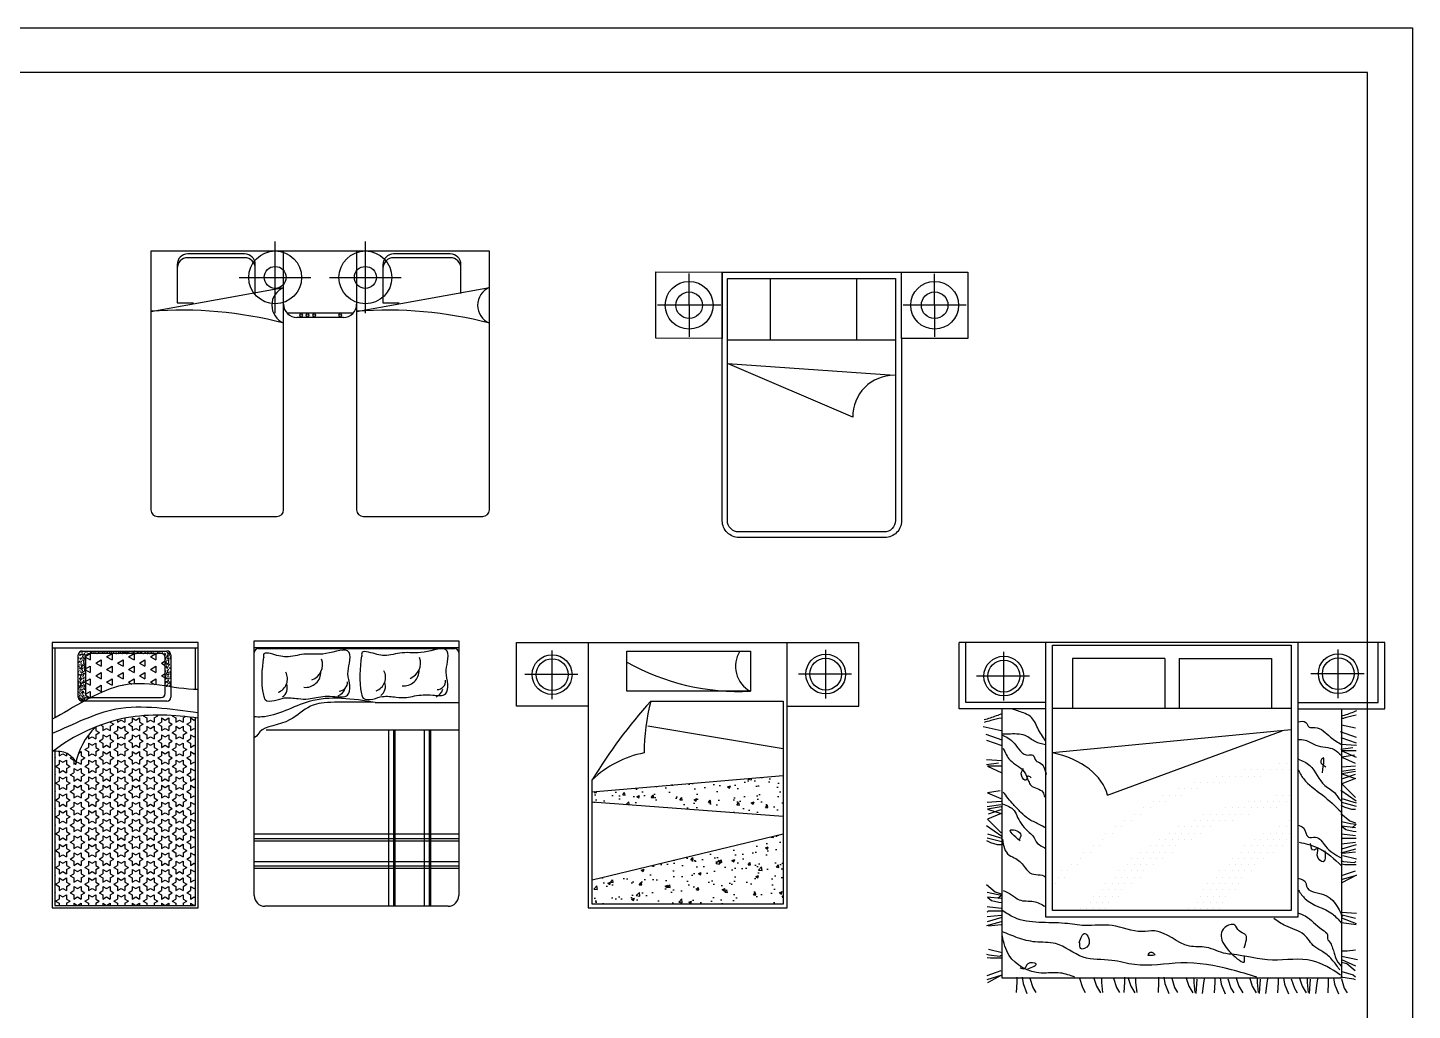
# Model space of a CAD drawing. Header units: inches. Extents: x 6.7 to 49.2, y 11 to 35.8.
# Drawn here: x 17.28 to 27.71, y 28.44 to 35.84 of the extents above; entities that cross this region are included whole.
import ezdxf

# ---------------------------------------------------------------- set-up
doc = ezdxf.new("R2010")
doc.units = ezdxf.units.IN
doc.header["$MEASUREMENT"] = 0
for name, color, linetype in [('02', 2, 'Continuous'), ('1', 1, 'Continuous'), ('4', 4, 'Continuous'), ('8', 8, 'Continuous'), ('kadrbm', 4, 'Continuous')]:
    doc.layers.add(name, color=color, linetype=linetype)

# ---------------------------------------------------------------- blocks, each defined once
blk = doc.blocks.new('kadrbm')
at = {"layer": 'kadrbm', "color": 4}
blk.add_lwpolyline([(0, 0), (0, 24.797), (21, 24.797), (21, 0), (0, 0)], close=True, dxfattribs=at)
blk.add_lwpolyline([(20.663, 0.326), (20.663, 24.46), (0.337, 24.46), (0.337, 0.326), (20.663, 0.326)], dxfattribs=at)

msp = doc.modelspace()

# ---------------------------------------------------------------- hatches: boundary and pattern name
at = {"layer": '1'}
h = msp.add_hatch(dxfattribs=at)
h.set_pattern_fill('AR-CONC,_O', color=256, scale=0.0002, angle=270)
h.set_pattern_definition([(320, (13.005633, 74.20173), (-0.003187817, -0.036436934), [0.00381, -0.04191]), (265, (13.005633, 74.20173), (0.03821133, 0.007048565), [0.003048, -0.033528]), (10.451, (13.005368, 74.198694), (0.035023338, -0.0293885), [0.003238, -0.035618]), (316.1842, (13.015793, 74.20173), (-0.008408466, -0.05421581), [0.005715, -0.062865]), (6.6356, (13.01509, 74.19721), (0.04948511, -0.04748085), [0.004857, -0.053427]), (261.184, (13.015793, 74.20173), (0.04948502, -0.04748092), [0.004572, -0.050292]), (291, (13.013253, 74.19665), (-0.020453104, -0.030322976), [0.00381, -0.04191]), (236, (13.013253, 74.19665), (0.036837593, -0.012360406), [0.003048, -0.033528]), (341.4514, (13.01155, 74.194124), (0.016384572, -0.042683298), [0.003238, -0.035618]), (307.5, (13.005633, 74.20173), (0.0169110078, -0.0006177207), [0, -0.0331216, 0, -0.034036, 0, -0.033655]), (277.5, (13.005633, 74.20173), (0.020036115, -0.0133639325), [0, -0.0194056, 0, -0.0323596, 0, -0.012827]), (237.5, (13.005633, 74.213059), (-0.001145749, -0.027118119), [0, -0.0127, 0, -0.039624, 0, -0.052578]), (227.5, (13.005633, 74.21814), (0.005085298, -0.029625836), [0, -0.01651, 0, -0.0263144, 0, -0.037338])])
edge = h.paths.add_edge_path()
edge.add_line((17.689, 30.767), (17.704, 30.767))
edge.add_spline(control_points=[(17.704, 30.767), (17.722, 30.777), (17.739, 30.786), (17.757, 30.795)], knot_values=[882.309657, 882.309657, 882.309657, 882.309657, 928.663976, 928.663976, 928.663976, 928.663976], degree=3, periodic=0)
edge.add_line((17.757, 30.795), (17.744, 30.795))
edge.add_arc((17.744, 30.825), 0.03, -180, -90, ccw=False)
edge.add_line((17.714, 30.825), (17.714, 31.095))
edge.add_arc((17.744, 31.095), 0.03, 90, 180, ccw=False)
edge.add_line((17.744, 31.125), (18.284, 31.125))
edge.add_arc((18.284, 31.095), 0.03, 0, 90, ccw=False)
edge.add_line((18.314, 31.095), (18.314, 30.881))
edge.add_spline(control_points=[(18.314, 30.881), (18.328, 30.879), (18.343, 30.877), (18.357, 30.875)], knot_values=[311.19549, 311.19549, 311.19549, 311.19549, 355.288713, 355.288713, 355.288713, 355.288713], degree=3, periodic=0)
edge.add_line((18.357, 30.875), (18.357, 31.115))
edge.add_arc((18.327, 31.115), 0.03, -360, -270)
edge.add_line((18.327, 31.145), (17.689, 31.145))
edge.add_arc((17.689, 31.115), 0.03, 90, 180)
edge.add_line((17.659, 31.115), (17.659, 30.797))
edge.add_arc((17.689, 30.797), 0.03, 180, 270)
h = msp.add_hatch(dxfattribs=at)
h.set_pattern_fill('TRIANG,_O', color=256, scale=0.01, angle=270)
h.set_pattern_definition([(330, (13.00563, 74.20173), (0.08248891, 0.04762498), [0.047625, -0.047625]), (30, (13.00563, 74.20173), (1e-08, 0.09524998), [0.047625, -0.047625]), (270, (13.04688, 74.22554), (0.0824889, -0.047625), [0.047625, -0.047625])])
edge = h.paths.add_edge_path()
edge.add_arc((17.744, 31.095), 0.03, 90, 180)
edge.add_line((17.714, 31.095), (17.714, 30.825))
edge.add_arc((17.744, 30.825), 0.03, 180, 270)
edge.add_line((17.744, 30.795), (17.757, 30.795))
edge.add_spline(control_points=[(17.757, 30.795), (17.826, 30.831), (18.024, 30.918), (18.201, 30.898), (18.314, 30.881)], knot_values=[355.288713, 355.288713, 355.288713, 355.288713, 538.795062, 882.309657, 882.309657, 882.309657, 882.309657], degree=3, periodic=0)
edge.add_line((18.314, 30.881), (18.314, 31.095))
edge.add_arc((18.284, 31.095), 0.03, 0, 90)
edge.add_line((18.284, 31.125), (17.744, 31.125))
at = {"layer": '8'}
h = msp.add_hatch(dxfattribs=at)
h.set_pattern_fill('STARS,_O', color=256, scale=0.01, angle=270)
h.set_pattern_definition([(270, (13.005633, 74.20173), (0.0549926, 0), [0.03175, -0.03175]), (330, (13.005633, 74.20173), (0.0274963, 0.04762499), [0.03175, -0.03175]), (30, (13.03313, 74.185856), (-0.0274963, 0.04762499), [0.03175, -0.03175])])
edge = h.paths.add_edge_path()
edge.add_line((18.543, 29.228), (18.543, 30.641))
edge.add_spline(control_points=[(18.543, 30.641), (18.37, 30.665), (18.111, 30.676), (17.864, 30.602), (17.789, 30.572)], knot_values=[46.253794, 46.253794, 46.253794, 46.253794, 568.83156, 808.168601, 808.168601, 808.168601, 808.168601], degree=3, periodic=0)
edge.add_spline(control_points=[(17.789, 30.572), (17.716, 30.503), (17.664, 30.407), (17.642, 30.31)], knot_values=[81.02558, 81.02558, 81.02558, 81.02558, 375.542222, 375.542222, 375.542222, 375.542222], degree=3, periodic=0)
edge.add_spline(control_points=[(17.642, 30.31), (17.623, 30.336), (17.579, 30.381), (17.516, 30.389), (17.483, 30.389)], knot_values=[94.213683, 94.213683, 94.213683, 94.213683, 185.529594, 280.078904, 280.078904, 280.078904, 280.078904], degree=3, periodic=0)
edge.add_line((17.483, 30.389), (17.483, 29.228))
edge.add_line((17.483, 29.228), (18.543, 29.228))
h = msp.add_hatch(dxfattribs=at)
h.set_pattern_fill('AR-CONC', color=256, scale=0.03, angle=360, style=0)
h.set_pattern_definition([(50, (58.73039, 33.93059), (0.21517805, -0.0188256), [0.0225, -0.2475]), (355, (58.73039, 33.9306), (-0.0416254, 0.2256576), [0.018, -0.198]), (100.4514, (58.74832, 33.92902), (0.1735528, 0.2068319), [0.019122, -0.2103426]), (46.1842, (58.73039, 33.9906), (0.3201723, -0.0496557), [0.03375, -0.37125]), (96.6356, (58.75707, 33.98645), (0.2803988, 0.2922354), [0.028683, -0.315514]), (351.1842, (58.7304, 33.9906), (0.2803986, 0.2922356), [0.027, -0.297]), (21, (58.76039, 33.97559), (0.1790721, -0.1207857), [0.0225, -0.2475]), (326, (58.76039, 33.9756), (0.0729946, 0.217545), [0.018, -0.198]), (71.4514, (58.7753, 33.96552), (0.2520668, 0.0967591), [0.019122, -0.2103426]), (37.5, (58.73039, 33.93059), (0.00364796, 0.09986816), [0, -0.1956, 0, -0.201, 0, -0.19875]), (7.5, (58.73039, 33.93059), (0.07892086, 0.1183235), [0, -0.1146, 0, -0.1911, 0, -0.07575]), (327.5, (58.66349, 33.93059), (0.16014673, -0.00676646), [0, -0.075, 0, -0.234, 0, -0.3105]), (317.5, (58.63349, 33.93059), (0.17495585, 0.0300315), [0, -0.0975, 0, -0.1554, 0, -0.2205])])
h.paths.add_polyline_path([(21.53, 29.42), (21.53, 29.238), (22.97, 29.238), (22.97, 29.767)])
h.paths.add_polyline_path([(22.97, 29.897), (22.97, 30.206), (21.53, 30.084), (21.53, 30.006)])

# ---------------------------------------------------------------- linework, layer by layer
at = {"layer": '02'}
for p, q in [((18.206, 34.159), (18.206, 32.209)), ((20.756, 34.159), (18.206, 34.159)), ((18.912, 34.138), (18.484, 34.138)), ((19.206, 32.209), (19.206, 34.159)), ((19.756, 34.159), (19.756, 32.209)), ((20.462, 34.138), (20.034, 34.138)), ((20.756, 32.209), (20.756, 34.159)), ((18.404, 34.058), (18.404, 33.768)), ((18.992, 33.839), (18.992, 34.058)), ((19.954, 34.058), (19.954, 33.768)), ((20.542, 33.839), (20.542, 34.058)), ((22.511, 34.001), (23.766, 34.001)), ((22.871, 33.953), (22.871, 33.489)), ((23.523, 33.953), (23.523, 33.489)), ((18.206, 33.705), (19.206, 33.885)), ((19.756, 33.705), (20.756, 33.885)), ((18.404, 33.768), (18.527, 33.768)), ((19.954, 33.768), (20.077, 33.768)), ((22.499, 33.751), (22.023, 33.752)), ((24.349, 33.751), (23.873, 33.751)), ((19.23, 33.694), (19.732, 33.694)), ((19.656, 33.659), (19.306, 33.659)), ((23.816, 33.489), (22.549, 33.489)), ((18.256, 32.159), (19.156, 32.159)), ((19.806, 32.159), (20.706, 32.159)), ((20.96, 30.728), (20.96, 31.208)), ((20.96, 31.208), (23.54, 31.208)), ((21.5, 31.208), (21.5, 29.208)), ((23, 29.208), (23, 31.208)), ((23.54, 30.728), (23.54, 31.208)), ((27.502, 31.208), (24.295, 31.208)), ((24.295, 30.708), (24.295, 31.208)), ((24.345, 30.758), (24.345, 31.208)), ((24.948, 29.138), (24.948, 31.208)), ((26.848, 31.208), (26.848, 29.138)), ((27.452, 30.758), (27.452, 31.208)), ((27.502, 30.708), (27.502, 31.208)), ((21.229, 30.783), (21.229, 31.15)), ((21.791, 30.842), (21.791, 31.144)), ((21.791, 31.144), (22.724, 31.144)), ((22.724, 31.144), (22.724, 30.842)), ((23.29, 30.787), (23.29, 31.153)), ((24.632, 30.772), (24.632, 31.139)), ((25, 29.188), (25, 31.188)), ((25, 31.188), (26.798, 31.188)), ((25.149, 31.088), (25.149, 30.715)), ((25.845, 31.088), (25.149, 31.088)), ((25.845, 31.088), (25.845, 30.712)), ((25.953, 31.088), (25.953, 30.712)), ((25.953, 31.088), (26.648, 31.088)), ((26.648, 31.088), (26.648, 30.715)), ((26.798, 31.188), (26.798, 29.188)), ((27.152, 30.789), (27.152, 31.156)), ((21.423, 30.967), (21.023, 30.967)), ((23.484, 30.971), (23.085, 30.971)), ((24.826, 30.956), (24.427, 30.956)), ((27.346, 30.974), (26.946, 30.974)), ((22.724, 30.842), (21.791, 30.842)), ((21.5, 30.728), (20.96, 30.728)), ((21.971, 30.767), (22.97, 30.767)), ((22.97, 30.767), (22.97, 29.238)), ((23, 30.728), (23.54, 30.728)), ((24.945, 30.708), (24.295, 30.708)), ((24.945, 30.758), (24.345, 30.758)), ((24.62, 28.678), (24.62, 30.708)), ((24.945, 30.758), (24.945, 30.758)), ((25, 30.715), (26.799, 30.715)), ((26.852, 30.758), (27.452, 30.758)), ((26.852, 30.758), (26.852, 30.758)), ((26.852, 30.708), (27.502, 30.708)), ((27.177, 30.708), (27.177, 28.678)), ((22.97, 30.408), (21.951, 30.579)), ((24.477, 30.575), (24.612, 30.545)), ((27.177, 30.589), (27.282, 30.565)), ((24.496, 30.518), (24.616, 30.475)), ((24.502, 30.474), (24.616, 30.434)), ((26.798, 30.55), (24.999, 30.377)), ((25.413, 30.058), (26.729, 30.544)), ((27.166, 30.539), (27.286, 30.495)), ((27.172, 30.494), (27.286, 30.454)), ((27.172, 30.443), (27.289, 30.436)), ((27.172, 30.405), (27.261, 30.418)), ((27.179, 30.392), (27.286, 30.344)), ((27.286, 30.392), (27.179, 30.392)), ((27.275, 30.359), (27.179, 30.344)), ((24.502, 30.327), (24.62, 30.32)), ((24.502, 30.289), (24.591, 30.302)), ((24.509, 30.276), (24.616, 30.228)), ((24.616, 30.276), (24.509, 30.276)), ((26.71, 30.296), (26.71, 30.296)), ((26.758, 30.296), (26.758, 30.296)), ((27.282, 30.278), (27.175, 30.27)), ((27.179, 30.344), (27.278, 30.3)), ((21.53, 30.084), (22.97, 30.206)), ((21.53, 29.238), (21.53, 30.173)), ((26.067, 30.153), (26.067, 30.153)), ((26.115, 30.153), (26.115, 30.153)), ((26.163, 30.153), (26.163, 30.153)), ((26.21, 30.153), (26.21, 30.153)), ((26.234, 30.201), (26.234, 30.201)), ((26.258, 30.153), (26.258, 30.153)), ((26.282, 30.201), (26.282, 30.201)), ((26.305, 30.153), (26.305, 30.153)), ((26.329, 30.201), (26.329, 30.201)), ((26.377, 30.201), (26.377, 30.201)), ((26.425, 30.201), (26.425, 30.201)), ((26.448, 30.249), (26.448, 30.249)), ((26.472, 30.201), (26.472, 30.201)), ((26.496, 30.249), (26.496, 30.249)), ((26.52, 30.201), (26.52, 30.201)), ((26.544, 30.249), (26.544, 30.249)), ((26.567, 30.201), (26.567, 30.201)), ((26.591, 30.249), (26.591, 30.249)), ((26.639, 30.249), (26.639, 30.249)), ((26.686, 30.249), (26.686, 30.249)), ((26.734, 30.249), (26.734, 30.249)), ((26.782, 30.249), (26.782, 30.249)), ((27.278, 30.252), (27.175, 30.237)), ((27.282, 30.237), (27.179, 30.219)), ((27.179, 30.219), (27.282, 30.185)), ((27.282, 30.185), (27.179, 30.145)), ((27.278, 30.215), (27.183, 30.182)), ((24.605, 30.092), (24.509, 30.077)), ((24.509, 30.077), (24.609, 30.033)), ((25.829, 30.058), (25.829, 30.058)), ((25.877, 30.058), (25.877, 30.058)), ((25.924, 30.058), (25.924, 30.058)), ((25.948, 30.106), (25.948, 30.106)), ((25.972, 30.058), (25.972, 30.058)), ((25.996, 30.106), (25.996, 30.106)), ((26.044, 30.106), (26.044, 30.106)), ((26.091, 30.106), (26.091, 30.106)), ((26.686, 30.058), (26.686, 30.058)), ((26.734, 30.058), (26.734, 30.058)), ((26.782, 30.058), (26.782, 30.058)), ((27.171, 30.097), (27.286, 30.016)), ((27.179, 30.145), (27.282, 30.042)), ((22.97, 29.897), (21.53, 30.006)), ((24.612, 30.011), (24.506, 30.003)), ((24.609, 29.985), (24.506, 29.97)), ((24.612, 29.97), (24.509, 29.952)), ((24.509, 29.952), (24.612, 29.919)), ((24.609, 29.948), (24.513, 29.915)), ((25.686, 29.963), (25.686, 29.963)), ((25.734, 29.963), (25.734, 29.963)), ((25.758, 30.011), (25.758, 30.011)), ((25.805, 30.011), (25.805, 30.011)), ((25.853, 30.011), (25.853, 30.011)), ((26.305, 29.963), (26.305, 29.963)), ((26.353, 29.963), (26.353, 29.963)), ((26.401, 29.963), (26.401, 29.963)), ((26.448, 29.963), (26.448, 29.963)), ((26.472, 30.011), (26.472, 30.011)), ((26.496, 29.963), (26.496, 29.963)), ((26.52, 30.011), (26.52, 30.011)), ((26.544, 29.963), (26.544, 29.963)), ((26.567, 30.011), (26.567, 30.011)), ((26.591, 29.963), (26.591, 29.963)), ((26.615, 30.011), (26.615, 30.011)), ((26.639, 29.963), (26.639, 29.963)), ((26.663, 30.011), (26.663, 30.011)), ((26.686, 29.963), (26.686, 29.963)), ((26.71, 30.011), (26.71, 30.011)), ((26.758, 30.011), (26.758, 30.011)), ((27.171, 29.983), (27.201, 29.968)), ((27.175, 30.005), (27.286, 29.975)), ((27.179, 30.034), (27.286, 30.001)), ((27.201, 29.968), (27.252, 29.953)), ((27.252, 29.953), (27.282, 29.953)), ((24.612, 29.919), (24.509, 29.878)), ((24.509, 29.878), (24.612, 29.775)), ((25.543, 29.868), (25.543, 29.868)), ((25.591, 29.868), (25.591, 29.868)), ((25.615, 29.915), (25.615, 29.915)), ((25.663, 29.915), (25.663, 29.915)), ((26.067, 29.868), (26.067, 29.868)), ((26.115, 29.868), (26.115, 29.868)), ((26.139, 29.915), (26.139, 29.915)), ((26.163, 29.868), (26.163, 29.868)), ((26.186, 29.915), (26.186, 29.915)), ((26.21, 29.868), (26.21, 29.868)), ((26.234, 29.915), (26.234, 29.915)), ((26.258, 29.868), (26.258, 29.868)), ((26.282, 29.915), (26.282, 29.915)), ((26.305, 29.868), (26.305, 29.868)), ((26.329, 29.915), (26.329, 29.915)), ((26.353, 29.868), (26.353, 29.868)), ((26.377, 29.915), (26.377, 29.915)), ((26.425, 29.915), (26.425, 29.915)), ((26.472, 29.915), (26.472, 29.915)), ((26.782, 29.868), (26.782, 29.868)), ((27.171, 29.92), (27.238, 29.865)), ((27.175, 29.861), (27.245, 29.846)), ((27.238, 29.865), (27.282, 29.85)), ((27.245, 29.846), (27.286, 29.839)), ((27.286, 29.839), (27.256, 29.813)), ((21.53, 29.42), (22.97, 29.767)), ((24.502, 29.83), (24.616, 29.749)), ((24.506, 29.738), (24.616, 29.709)), ((24.509, 29.767), (24.616, 29.734)), ((25.401, 29.772), (25.401, 29.772)), ((25.448, 29.772), (25.448, 29.772)), ((25.472, 29.82), (25.472, 29.82)), ((25.52, 29.82), (25.52, 29.82)), ((25.877, 29.772), (25.877, 29.772)), ((25.924, 29.772), (25.924, 29.772)), ((25.948, 29.82), (25.948, 29.82)), ((25.972, 29.772), (25.972, 29.772)), ((25.996, 29.82), (25.996, 29.82)), ((26.02, 29.772), (26.02, 29.772)), ((26.044, 29.82), (26.044, 29.82)), ((26.067, 29.772), (26.067, 29.772)), ((26.091, 29.82), (26.091, 29.82)), ((26.115, 29.772), (26.115, 29.772)), ((26.139, 29.82), (26.139, 29.82)), ((26.186, 29.82), (26.186, 29.82)), ((26.591, 29.772), (26.591, 29.772)), ((26.639, 29.772), (26.639, 29.772)), ((26.686, 29.772), (26.686, 29.772)), ((26.71, 29.82), (26.71, 29.82)), ((26.734, 29.772), (26.734, 29.772)), ((26.758, 29.82), (26.758, 29.82)), ((26.782, 29.772), (26.782, 29.772)), ((27.282, 29.751), (27.175, 29.765)), ((27.183, 29.732), (27.175, 29.725)), ((27.179, 29.824), (27.208, 29.799)), ((27.282, 29.813), (27.179, 29.824)), ((27.286, 29.732), (27.183, 29.732)), ((27.208, 29.799), (27.264, 29.788)), ((27.264, 29.788), (27.286, 29.784)), ((24.502, 29.716), (24.531, 29.701)), ((24.531, 29.701), (24.583, 29.686)), ((24.583, 29.686), (24.612, 29.686)), ((25.234, 29.63), (25.234, 29.63)), ((25.282, 29.63), (25.282, 29.63)), ((25.305, 29.677), (25.305, 29.677)), ((25.353, 29.677), (25.353, 29.677)), ((25.377, 29.725), (25.377, 29.725)), ((25.663, 29.63), (25.663, 29.63)), ((25.71, 29.63), (25.71, 29.63)), ((25.734, 29.677), (25.734, 29.677)), ((25.758, 29.63), (25.758, 29.63)), ((25.782, 29.677), (25.782, 29.677)), ((25.805, 29.725), (25.805, 29.725)), ((25.805, 29.63), (25.805, 29.63)), ((25.829, 29.677), (25.829, 29.677)), ((25.853, 29.725), (25.853, 29.725)), ((25.853, 29.63), (25.853, 29.63)), ((25.877, 29.677), (25.877, 29.677)), ((25.901, 29.725), (25.901, 29.725)), ((25.901, 29.63), (25.901, 29.63)), ((25.924, 29.677), (25.924, 29.677)), ((25.948, 29.725), (25.948, 29.725)), ((25.996, 29.725), (25.996, 29.725)), ((26.044, 29.725), (26.044, 29.725)), ((26.425, 29.63), (26.425, 29.63)), ((26.448, 29.677), (26.448, 29.677)), ((26.472, 29.63), (26.472, 29.63)), ((26.496, 29.677), (26.496, 29.677)), ((26.52, 29.725), (26.52, 29.725)), ((26.52, 29.63), (26.52, 29.63)), ((26.544, 29.677), (26.544, 29.677)), ((26.567, 29.725), (26.567, 29.725)), ((26.567, 29.63), (26.567, 29.63)), ((26.591, 29.677), (26.591, 29.677)), ((26.615, 29.725), (26.615, 29.725)), ((26.615, 29.63), (26.615, 29.63)), ((26.639, 29.677), (26.639, 29.677)), ((26.663, 29.725), (26.663, 29.725)), ((26.663, 29.63), (26.663, 29.63)), ((26.686, 29.677), (26.686, 29.677)), ((26.71, 29.725), (26.71, 29.725)), ((26.734, 29.677), (26.734, 29.677)), ((26.758, 29.725), (26.758, 29.725)), ((27.282, 29.651), (27.171, 29.622)), ((27.175, 29.692), (27.282, 29.703)), ((27.286, 29.684), (27.175, 29.651)), ((27.282, 29.629), (27.186, 29.618)), ((25.139, 29.534), (25.139, 29.534)), ((25.186, 29.534), (25.186, 29.534)), ((25.21, 29.582), (25.21, 29.582)), ((25.567, 29.534), (25.567, 29.534)), ((25.591, 29.582), (25.591, 29.582)), ((25.615, 29.534), (25.615, 29.534)), ((25.639, 29.582), (25.639, 29.582)), ((25.663, 29.534), (25.663, 29.534)), ((25.686, 29.582), (25.686, 29.582)), ((25.71, 29.534), (25.71, 29.534)), ((25.734, 29.582), (25.734, 29.582)), ((25.758, 29.534), (25.758, 29.534)), ((25.782, 29.582), (25.782, 29.582)), ((25.829, 29.582), (25.829, 29.582)), ((26.329, 29.534), (26.329, 29.534)), ((26.353, 29.582), (26.353, 29.582)), ((26.377, 29.534), (26.377, 29.534)), ((26.401, 29.582), (26.401, 29.582)), ((26.425, 29.534), (26.425, 29.534)), ((26.448, 29.582), (26.448, 29.582)), ((26.472, 29.534), (26.472, 29.534)), ((26.496, 29.582), (26.496, 29.582)), ((26.52, 29.534), (26.52, 29.534)), ((26.544, 29.582), (26.544, 29.582)), ((26.591, 29.582), (26.591, 29.582)), ((27.171, 29.567), (27.19, 29.559)), ((27.175, 29.541), (27.201, 29.537)), ((27.186, 29.603), (27.289, 29.578)), ((27.19, 29.559), (27.271, 29.552)), ((27.201, 29.537), (27.286, 29.537)), ((27.271, 29.552), (27.286, 29.559)), ((25.043, 29.439), (25.043, 29.439)), ((25.067, 29.487), (25.067, 29.487)), ((25.091, 29.439), (25.091, 29.439)), ((25.115, 29.487), (25.115, 29.487)), ((25.472, 29.439), (25.472, 29.439)), ((25.496, 29.487), (25.496, 29.487)), ((25.52, 29.439), (25.52, 29.439)), ((25.543, 29.487), (25.543, 29.487)), ((25.567, 29.439), (25.567, 29.439)), ((25.591, 29.487), (25.591, 29.487)), ((25.615, 29.439), (25.615, 29.439)), ((25.639, 29.487), (25.639, 29.487)), ((25.663, 29.439), (25.663, 29.439)), ((25.686, 29.487), (25.686, 29.487)), ((26.234, 29.439), (26.234, 29.439)), ((26.258, 29.487), (26.258, 29.487)), ((26.282, 29.439), (26.282, 29.439)), ((26.305, 29.487), (26.305, 29.487)), ((26.329, 29.439), (26.329, 29.439)), ((26.353, 29.487), (26.353, 29.487)), ((26.377, 29.439), (26.377, 29.439)), ((26.401, 29.487), (26.401, 29.487)), ((26.425, 29.439), (26.425, 29.439)), ((26.448, 29.487), (26.448, 29.487)), ((26.496, 29.487), (26.496, 29.487)), ((27.175, 29.452), (27.282, 29.489)), ((27.175, 29.423), (27.289, 29.456)), ((27.289, 29.456), (27.179, 29.397)), ((24.502, 29.386), (24.568, 29.331)), ((24.506, 29.327), (24.576, 29.312)), ((24.568, 29.331), (24.612, 29.316)), ((25.02, 29.391), (25.02, 29.391)), ((25.377, 29.344), (25.377, 29.344)), ((25.401, 29.391), (25.401, 29.391)), ((25.424, 29.344), (25.424, 29.344)), ((25.448, 29.391), (25.448, 29.391)), ((25.472, 29.344), (25.472, 29.344)), ((25.496, 29.391), (25.496, 29.391)), ((25.52, 29.344), (25.52, 29.344)), ((25.543, 29.391), (25.543, 29.391)), ((25.591, 29.391), (25.591, 29.391)), ((26.139, 29.344), (26.139, 29.344)), ((26.163, 29.391), (26.163, 29.391)), ((26.186, 29.344), (26.186, 29.344)), ((26.21, 29.391), (26.21, 29.391)), ((26.234, 29.344), (26.234, 29.344)), ((26.258, 29.391), (26.258, 29.391)), ((26.282, 29.344), (26.282, 29.344)), ((26.305, 29.391), (26.305, 29.391)), ((26.329, 29.344), (26.329, 29.344)), ((26.353, 29.391), (26.353, 29.391)), ((26.377, 29.344), (26.377, 29.344)), ((26.401, 29.391), (26.401, 29.391)), ((22.97, 29.238), (21.53, 29.238)), ((24.612, 29.203), (24.506, 29.218)), ((24.509, 29.29), (24.539, 29.264)), ((24.612, 29.279), (24.509, 29.29)), ((24.539, 29.264), (24.594, 29.253)), ((24.576, 29.312), (24.616, 29.305)), ((24.616, 29.305), (24.587, 29.279)), ((24.594, 29.253), (24.616, 29.25)), ((25.282, 29.249), (25.282, 29.249)), ((25.305, 29.296), (25.305, 29.296)), ((25.329, 29.249), (25.329, 29.249)), ((25.353, 29.296), (25.353, 29.296)), ((25.377, 29.249), (25.377, 29.249)), ((25.401, 29.296), (25.401, 29.296)), ((25.424, 29.249), (25.424, 29.249)), ((25.448, 29.296), (25.448, 29.296)), ((25.496, 29.296), (25.496, 29.296)), ((26.091, 29.249), (26.091, 29.249)), ((26.115, 29.296), (26.115, 29.296)), ((26.139, 29.249), (26.139, 29.249)), ((26.163, 29.296), (26.163, 29.296)), ((26.186, 29.249), (26.186, 29.249)), ((26.21, 29.296), (26.21, 29.296)), ((26.234, 29.249), (26.234, 29.249)), ((26.258, 29.296), (26.258, 29.296)), ((26.282, 29.249), (26.282, 29.249)), ((26.305, 29.296), (26.305, 29.296)), ((21.5, 29.208), (23, 29.208)), ((24.513, 29.184), (24.506, 29.177)), ((24.506, 29.144), (24.612, 29.155)), ((24.616, 29.137), (24.506, 29.103)), ((24.616, 29.184), (24.513, 29.184)), ((26.848, 29.138), (24.948, 29.138)), ((26.798, 29.188), (25, 29.188)), ((25.21, 29.201), (25.21, 29.201)), ((25.258, 29.201), (25.258, 29.201)), ((25.305, 29.201), (25.305, 29.201)), ((25.353, 29.201), (25.353, 29.201)), ((25.401, 29.201), (25.401, 29.201)), ((26.02, 29.201), (26.02, 29.201)), ((26.067, 29.201), (26.067, 29.201)), ((26.115, 29.201), (26.115, 29.201)), ((26.163, 29.201), (26.163, 29.201)), ((26.21, 29.201), (26.21, 29.201)), ((26.258, 29.201), (26.258, 29.201)), ((27.171, 29.158), (27.282, 29.132)), ((27.175, 29.176), (27.289, 29.169)), ((27.175, 29.135), (27.286, 29.091)), ((24.612, 29.103), (24.502, 29.074)), ((24.612, 29.081), (24.517, 29.07)), ((27.175, 29.099), (27.286, 29.084)), ((24.517, 28.898), (24.62, 28.872)), ((24.502, 28.861), (24.52, 28.854)), ((24.506, 28.835), (24.531, 28.832)), ((24.52, 28.854), (24.601, 28.846)), ((24.531, 28.832), (24.616, 28.832)), ((24.601, 28.846), (24.616, 28.854)), ((27.175, 28.844), (27.297, 28.819)), ((27.175, 28.819), (27.282, 28.771)), ((27.175, 28.8), (27.216, 28.789)), ((27.179, 28.885), (27.219, 28.885)), ((27.219, 28.885), (27.282, 28.892)), ((24.506, 28.699), (24.612, 28.736)), ((24.506, 28.669), (24.62, 28.703)), ((24.62, 28.703), (24.509, 28.644)), ((27.171, 28.69), (27.267, 28.675)), ((27.179, 28.73), (27.264, 28.704)), ((27.216, 28.789), (27.278, 28.738)), ((27.264, 28.704), (27.282, 28.69)), ((27.177, 28.678), (24.62, 28.678)), ((24.729, 28.649), (24.725, 28.571)), ((24.729, 28.686), (24.729, 28.649)), ((24.769, 28.686), (24.777, 28.638)), ((24.777, 28.638), (24.806, 28.564)), ((24.828, 28.678), (24.85, 28.608)), ((24.85, 28.608), (24.872, 28.571)), ((25.201, 28.678), (25.224, 28.608)), ((25.224, 28.608), (25.246, 28.571)), ((25.308, 28.686), (25.331, 28.62)), ((25.331, 28.62), (25.36, 28.568)), ((25.367, 28.682), (25.367, 28.646)), ((25.367, 28.646), (25.375, 28.572)), ((25.459, 28.678), (25.482, 28.608)), ((25.482, 28.608), (25.504, 28.571)), ((25.54, 28.649), (25.536, 28.571)), ((25.54, 28.686), (25.54, 28.649)), ((25.566, 28.686), (25.588, 28.62)), ((25.588, 28.62), (25.618, 28.568)), ((25.625, 28.682), (25.625, 28.646)), ((25.625, 28.646), (25.633, 28.572)), ((25.798, 28.649), (25.794, 28.571)), ((25.798, 28.686), (25.798, 28.649)), ((25.838, 28.686), (25.846, 28.638)), ((25.846, 28.638), (25.875, 28.564)), ((25.897, 28.678), (25.919, 28.608)), ((25.919, 28.608), (25.941, 28.571)), ((26.004, 28.686), (26.026, 28.62)), ((26.026, 28.62), (26.056, 28.568)), ((26.063, 28.682), (26.063, 28.646)), ((26.063, 28.646), (26.071, 28.572)), ((26.085, 28.671), (26.078, 28.564)), ((26.137, 28.642), (26.126, 28.564)), ((26.141, 28.675), (26.137, 28.642)), ((26.222, 28.646), (26.218, 28.568)), ((26.222, 28.682), (26.222, 28.646)), ((26.262, 28.682), (26.269, 28.634)), ((26.269, 28.634), (26.299, 28.561)), ((26.321, 28.675), (26.343, 28.605)), ((26.343, 28.605), (26.365, 28.568)), ((26.381, 28.686), (26.403, 28.62)), ((26.403, 28.62), (26.432, 28.568)), ((26.482, 28.686), (26.504, 28.62)), ((26.504, 28.62), (26.533, 28.568)), ((26.541, 28.682), (26.541, 28.646)), ((26.541, 28.646), (26.548, 28.572)), ((26.563, 28.671), (26.555, 28.564)), ((26.614, 28.642), (26.603, 28.564)), ((26.618, 28.675), (26.614, 28.642)), ((26.699, 28.646), (26.695, 28.568)), ((26.699, 28.682), (26.699, 28.646)), ((26.74, 28.682), (26.747, 28.634)), ((26.747, 28.634), (26.776, 28.561)), ((26.798, 28.675), (26.821, 28.605)), ((26.821, 28.605), (26.843, 28.568)), ((26.858, 28.686), (26.88, 28.62)), ((26.88, 28.62), (26.91, 28.568)), ((26.917, 28.682), (26.917, 28.646)), ((26.917, 28.646), (26.925, 28.572)), ((26.939, 28.671), (26.932, 28.564)), ((26.991, 28.642), (26.98, 28.564)), ((26.995, 28.675), (26.991, 28.642)), ((27.076, 28.646), (27.072, 28.568)), ((27.076, 28.682), (27.076, 28.646)), ((27.116, 28.682), (27.124, 28.634)), ((27.124, 28.634), (27.153, 28.561)), ((27.175, 28.675), (27.197, 28.605)), ((27.197, 28.605), (27.219, 28.568)), ((27.267, 28.675), (27.278, 28.668))]:
    msp.add_line(p, q, dxfattribs=at)
for points in [[(22.511, 32.126), (22.511, 33.501), (22.011, 33.502), (22.011, 34.002), (22.511, 34.001)], [(22.261, 33.751), (22.261, 33.99)], [(23.523, 34.001), (24.361, 34.001), (24.361, 33.501)], [(23.861, 33.501), (23.861, 34.001), (24.361, 34.001)], [(24.111, 33.751), (24.111, 33.989)], [(22.261, 33.751), (22.261, 33.513)], [(24.111, 33.751), (24.111, 33.513)]]:
    msp.add_lwpolyline(points, dxfattribs=at)
msp.add_lwpolyline([(24.361, 33.501), (23.861, 33.501), (23.861, 32.126, -0.414214), (23.736, 32.001), (22.636, 32.001, -0.414214), (22.511, 32.126), (22.511, 34.001), (22.511, 33.501)], format="xyb", dxfattribs=at)
msp.add_lwpolyline([(23.816, 33.953), (23.816, 32.129, -0.414214), (23.729, 32.042), (22.636, 32.042, -0.414214), (22.549, 32.129), (22.549, 33.953)], format="xyb", close=True, dxfattribs=at)
at = {"layer": '02', "elevation": -0.338}
msp.add_lwpolyline([(23.494, 32.907), (22.549, 33.312), (23.808, 33.223, 0.423426), (23.494, 32.907)], format="xyb", dxfattribs=at)
at = {"layer": '02'}
for centre, radius in [((22.261, 33.751), 0.18), ((24.111, 33.751), 0.18), ((22.261, 33.751), 0.1), ((24.111, 33.751), 0.1), ((21.229, 30.967), 0.12), ((23.29, 30.971), 0.12), ((27.152, 30.974), 0.12), ((24.632, 30.956), 0.12)]:
    msp.add_circle(centre, radius, dxfattribs=at)
for centre, radius, start, end in [((18.484, 34.058), 0.08, 90, 180), ((18.912, 34.058), 0.08, 0, 90), ((20.034, 34.058), 0.08, 90, 180), ((20.462, 34.058), 0.08, 0, 90), ((19.262, 33.751), 0.145, 112.8103, 247.3419), ((20.812, 33.751), 0.145, 112.8103, 247.3419), ((18.437, 30.61), 3.104, 75.6488, 94.2705), ((19.306, 33.759), 0.1, 180, 270), ((19.656, 33.759), 0.1, 270, 0), ((19.987, 30.61), 3.104, 75.6488, 94.2705), ((18.256, 32.209), 0.05, 180, 270), ((19.156, 32.209), 0.05, 270, 0), ((19.806, 32.209), 0.05, 180, 270), ((20.706, 32.209), 0.05, 270, 0), ((22.823, 31.03), 0.213, 147.6847, 242.0761), ((22.638, 32.566), 1.726, 240.6395, 272.8468), ((24.861, 28.161), 3.891, 137.952, 148.8512), ((23.497, 30.375), 1.575, 165.6094, 179.9401), ((22.075, 29.605), 0.787, 101.2211, 133.7482)]:
    msp.add_arc(centre, radius, start, end, dxfattribs=at)
msp.add_ellipse((24.816, 29.992), major_axis=(0.606, 0), ratio=0.667085, start_param=0.16392, end_param=1.263761, dxfattribs=at)
for points in [[(24.62, 30.674), (24.528, 30.639), (24.483, 30.626)], [(24.616, 30.64), (24.534, 30.62), (24.483, 30.607)], [(26.846, 30.61), (26.908, 30.606), (26.932, 30.572), (26.975, 30.568), (27.093, 30.496), (27.179, 30.44)], [(24.945, 30.437), (24.869, 30.462), (24.793, 30.507), (24.666, 30.519), (24.615, 30.519)], [(24.615, 30.513), (24.666, 30.488), (24.71, 30.45), (24.818, 30.361), (24.85, 30.361), (24.875, 30.316), (24.901, 30.304), (24.951, 30.215)], [(26.846, 30.478), (26.903, 30.473), (26.984, 30.435), (27.122, 30.402), (27.174, 30.359)], [(24.628, 30.412), (24.679, 30.323), (24.786, 30.234), (24.818, 30.164), (24.837, 30.132), (24.926, 30.082), (24.939, 30.044)], [(24.837, 30.19), (24.812, 30.202), (24.799, 30.171), (24.767, 30.202), (24.78, 30.259)], [(26.846, 30.254), (26.889, 30.183), (27.032, 30.06), (27.174, 29.932)], [(26.851, 30.33), (26.937, 30.283), (27.051, 30.131), (27.131, 30.069), (27.15, 30.041), (27.179, 30.012)], [(27.032, 30.228), (27.032, 30.336), (27.02, 30.316), (27.058, 30.272)], [(24.951, 29.809), (24.894, 29.841), (24.818, 29.879), (24.761, 29.929), (24.704, 29.987), (24.628, 30.082)], [(24.621, 29.993), (24.71, 29.942), (24.736, 29.891), (24.824, 29.777), (24.856, 29.745), (24.875, 29.707), (24.926, 29.669), (24.945, 29.657)], [(24.755, 29.714), (24.685, 29.796), (24.729, 29.79), (24.761, 29.758), (24.742, 29.72)], [(26.846, 29.832), (26.889, 29.813), (26.927, 29.742), (26.979, 29.742), (27.055, 29.675), (27.174, 29.585)], [(24.621, 29.726), (24.672, 29.606), (24.723, 29.581), (24.793, 29.511), (24.843, 29.466), (24.945, 29.435), (24.945, 29.422)], [(26.856, 29.704), (26.998, 29.661), (27.179, 29.523)], [(27.051, 29.638), (27.039, 29.555), (26.994, 29.606), (26.994, 29.657), (26.969, 29.644), (26.943, 29.695)], [(26.846, 29.433), (26.908, 29.395), (26.913, 29.372), (27.041, 29.31), (27.183, 29.144)], [(24.628, 29.339), (24.691, 29.308), (24.748, 29.27), (24.856, 29.257), (24.945, 29.219)], [(26.851, 29.343), (26.903, 29.277), (27.108, 29.163), (27.174, 29.096)], [(27.169, 28.702), (26.956, 28.811), (26.657, 28.816), (26.348, 28.859), (26.305, 28.864), (26.158, 28.911), (26.03, 28.921), (25.769, 29.035), (25.674, 29.03), (25.448, 29.076), (25.242, 29.076), (25.092, 29.092), (24.712, 29.136), (24.62, 29.189)], [(27.164, 28.74), (27.112, 28.811), (27.036, 28.878), (26.975, 28.916), (26.894, 29.006), (26.756, 29.073), (26.666, 29.129)], [(26.846, 29.172), (26.903, 29.148), (27.032, 29.044), (27.07, 29.006), (27.07, 28.978), (27.093, 28.944), (27.108, 28.906), (27.122, 28.868), (27.131, 28.835), (27.174, 28.769)], [(26.537, 28.686), (26.347, 28.743), (25.966, 28.794), (25.617, 28.781), (25.446, 28.813), (25.23, 28.838), (25.021, 28.94), (24.869, 28.952), (24.736, 28.984), (24.621, 29.029)], [(25.199, 28.946), (25.243, 29.016), (25.269, 28.927), (25.211, 28.902), (25.205, 28.946)], [(26.442, 28.908), (26.449, 29.01), (26.404, 29.035), (26.372, 29.079), (26.296, 29.06), (26.391, 28.826), (26.442, 28.8), (26.442, 28.851)], [(25.167, 28.686), (25.059, 28.718), (24.913, 28.718), (24.672, 28.851), (24.621, 28.997)], [(24.812, 28.749), (24.875, 28.787), (24.812, 28.787), (24.786, 28.749), (24.755, 28.756)], [(25.719, 28.851), (25.77, 28.857), (25.738, 28.876), (25.719, 28.851)]]:
    msp.add_spline(points, degree=3, dxfattribs=at)
for points, knots in [([(24.945, 30.469), (24.925, 30.499), (24.886, 30.559), (24.85, 30.651), (24.769, 30.683), (24.723, 30.699), (24.695, 30.708)], [0, 0, 0, 0, 110.980521, 216.571322, 273.316778, 363.252298, 363.252298, 363.252298, 363.252298]), ([(27.289, 30.694), (27.259, 30.681), (27.222, 30.666), (27.184, 30.655), (27.177, 30.653)], [0, 0, 0, 0, 98.452083, 119.481049, 119.481049, 119.481049, 119.481049]), ([(27.286, 30.661), (27.258, 30.654), (27.222, 30.645), (27.186, 30.636), (27.177, 30.633)], [0, 0, 0, 0, 84.638756, 111.94623, 111.94623, 111.94623, 111.94623])]:
    msp.add_open_spline(points, degree=3, knots=knots, dxfattribs=at)
at = {"layer": '1'}
for p, q in [((17.463, 31.208), (17.463, 29.208)), ((18.563, 31.208), (17.463, 31.208)), ((18.563, 29.208), (18.563, 31.208)), ((18.985, 31.221), (20.525, 31.221)), ((18.985, 29.301), (18.985, 31.221)), ((20.525, 31.221), (20.525, 29.301)), ((17.463, 31.168), (18.563, 31.168)), ((17.483, 31.168), (17.483, 30.642)), ((17.659, 30.797), (17.659, 31.115)), ((17.689, 31.145), (18.327, 31.145)), ((17.714, 31.095), (17.714, 30.825)), ((18.284, 31.125), (17.744, 31.125)), ((18.314, 30.825), (18.314, 31.095)), ((18.357, 31.115), (18.357, 30.797)), ((18.543, 30.855), (18.543, 31.168)), ((18.985, 31.171), (20.525, 31.171)), ((19.015, 31.163), (20.495, 31.163)), ((17.744, 30.795), (18.284, 30.795)), ((18.327, 30.767), (17.689, 30.767)), ((19.896, 30.758), (20.525, 30.758)), ((18.543, 29.228), (18.543, 30.641)), ((19.074, 30.55), (20.525, 30.55)), ((19.996, 30.55), (19.996, 29.221)), ((20.034, 30.55), (20.034, 29.221)), ((20.044, 30.55), (20.044, 29.221)), ((20.265, 30.55), (20.265, 29.221)), ((20.303, 30.55), (20.303, 29.221)), ((20.313, 30.55), (20.313, 29.221)), ((17.483, 30.389), (17.483, 29.228)), ((18.985, 29.766), (20.525, 29.766)), ((18.985, 29.733), (20.525, 29.733)), ((18.985, 29.715), (20.525, 29.715)), ((18.985, 29.559), (20.525, 29.559)), ((18.985, 29.526), (20.525, 29.526)), ((18.985, 29.507), (20.525, 29.507)), ((17.483, 29.228), (18.543, 29.228)), ((20.445, 29.221), (19.065, 29.221)), ((17.463, 29.208), (18.563, 29.208))]:
    msp.add_line(p, q, dxfattribs=at)
for centre, radius, start, end in [((17.689, 31.115), 0.03, 90, 180), ((17.744, 31.095), 0.03, 90, 180), ((18.284, 31.095), 0.03, 0, 90), ((18.327, 31.115), 0.03, 0, 90), ((19.015, 31.133), 0.03, 90, 180), ((20.115, 31.054), 0.123, 290.5645, 19.6502), ((20.495, 31.133), 0.03, 0, 90), ((19.127, 30.935), 0.108, 290.4288, 27.8765), ((19.371, 30.987), 0.116, 263.715, 1.8655), ((19.376, 31.043), 0.123, 290.5645, 19.6502), ((19.866, 30.946), 0.108, 290.4288, 27.8765), ((20.111, 30.998), 0.116, 263.715, 1.8655), ((19.151, 30.867), 0.0824, 304.2552, 21.2514), ((19.622, 30.908), 0.065, 271.1551, 4.6345), ((19.891, 30.878), 0.0824, 304.2552, 21.2514), ((20.361, 30.919), 0.065, 271.1551, 4.6345), ((17.689, 30.797), 0.03, 180, 270), ((17.744, 30.825), 0.03, 180, 270), ((18.284, 30.825), 0.03, 270, 0), ((18.327, 30.797), 0.03, 270, 0), ((19.589, 30.886), 0.0835, 290.3869, 344.6316), ((20.325, 30.879), 0.0835, 290.3869, 344.6316), ((19.065, 29.301), 0.08, 180, 270), ((20.445, 29.301), 0.08, 270, 0)]:
    msp.add_arc(centre, radius, start, end, dxfattribs=at)
for points in [[(19.054, 31.098), (19.054, 30.811), (19.067, 30.779), (19.138, 30.772), (19.213, 30.791), (19.315, 30.786), (19.393, 30.784), (19.452, 30.795), (19.591, 30.802), (19.688, 30.813), (19.704, 30.882), (19.691, 30.973), (19.702, 31.054), (19.699, 31.134), (19.525, 31.125), (19.358, 31.12), (19.227, 31.1), (19.106, 31.125), (19.058, 31.123), (19.056, 31.093)], [(19.793, 31.108), (19.793, 30.822), (19.806, 30.79), (19.877, 30.783), (19.952, 30.802), (20.054, 30.797), (20.132, 30.795), (20.191, 30.806), (20.33, 30.813), (20.427, 30.824), (20.443, 30.893), (20.43, 30.984), (20.441, 31.064), (20.438, 31.145), (20.264, 31.136), (20.098, 31.131), (19.966, 31.111), (19.845, 31.136), (19.797, 31.134), (19.795, 31.104)], [(19.896, 30.758), (19.398, 30.764), (19.039, 30.648), (18.985, 30.648)]]:
    msp.add_spline(points, degree=3, dxfattribs=at)
for points, knots in [([(18.563, 30.855), (18.369, 30.853), (18.037, 30.997), (17.622, 30.717), (17.463, 30.631)], [99.12525, 99.12525, 99.12525, 99.12525, 698.803308, 1146.526911, 1146.526911, 1146.526911, 1146.526911]), ([(18.563, 30.678), (18.356, 30.704), (17.965, 30.776), (17.623, 30.59), (17.463, 30.524)], [59.978493, 59.978493, 59.978493, 59.978493, 680.934758, 1194.371462, 1194.371462, 1194.371462, 1194.371462]), ([(18.563, 30.638), (18.384, 30.664), (17.991, 30.685), (17.626, 30.51), (17.463, 30.386)], [26.10343, 26.10343, 26.10343, 26.10343, 568.83156, 1178.386088, 1178.386088, 1178.386088, 1178.386088]), ([(19.896, 30.758), (19.58, 30.762), (19.411, 30.764), (19.236, 30.581), (19.036, 30.582), (19.012, 30.507), (18.985, 30.49)], [0, 0, 0, 0, 280.208678, 488.118957, 828.205312, 923.075506, 923.075506, 923.075506, 923.075506]), ([(17.642, 30.31), (17.623, 30.336), (17.574, 30.386), (17.503, 30.391), (17.463, 30.389)], [94.213683, 94.213683, 94.213683, 94.213683, 185.529594, 299.310133, 299.310133, 299.310133, 299.310133])]:
    msp.add_open_spline(points, degree=3, knots=knots, dxfattribs=at)
msp.add_open_spline([(17.789, 30.572), (17.71, 30.498), (17.657, 30.392), (17.637, 30.288)], degree=3, dxfattribs=at)
at = {"layer": '4'}
for p, q in [((19.142, 33.691), (19.142, 34.231)), ((19.822, 33.691), (19.822, 34.231)), ((18.912, 34.109), (18.484, 34.109)), ((20.462, 34.109), (20.034, 34.109)), ((18.872, 33.961), (19.412, 33.961)), ((19.552, 33.961), (20.092, 33.961))]:
    msp.add_line(p, q, dxfattribs=at)
for centre, radius in [((19.142, 33.961), 0.199), ((19.822, 33.961), 0.199), ((19.142, 33.961), 0.0825), ((19.822, 33.961), 0.0825), ((19.337, 33.676), 0.01), ((19.386, 33.676), 0.01), ((19.437, 33.676), 0.01), ((19.633, 33.676), 0.01), ((21.229, 30.967), 0.15), ((23.29, 30.971), 0.15), ((24.632, 30.956), 0.15), ((27.152, 30.974), 0.15)]:
    msp.add_circle(centre, radius, dxfattribs=at)
for centre, start, end in [((18.484, 34.029), 90, 180), ((18.912, 34.029), 0, 90), ((20.034, 34.029), 90, 180), ((20.462, 34.029), 0, 90)]:
    msp.add_arc(centre, 0.08, start, end, dxfattribs=at)

# ---------------------------------------------------------------- block references
at = {"layer": 'kadrbm'}
msp.add_blockref('kadrbm', (6.71, 11.046), dxfattribs=at)

doc.saveas('drawing.dxf')
